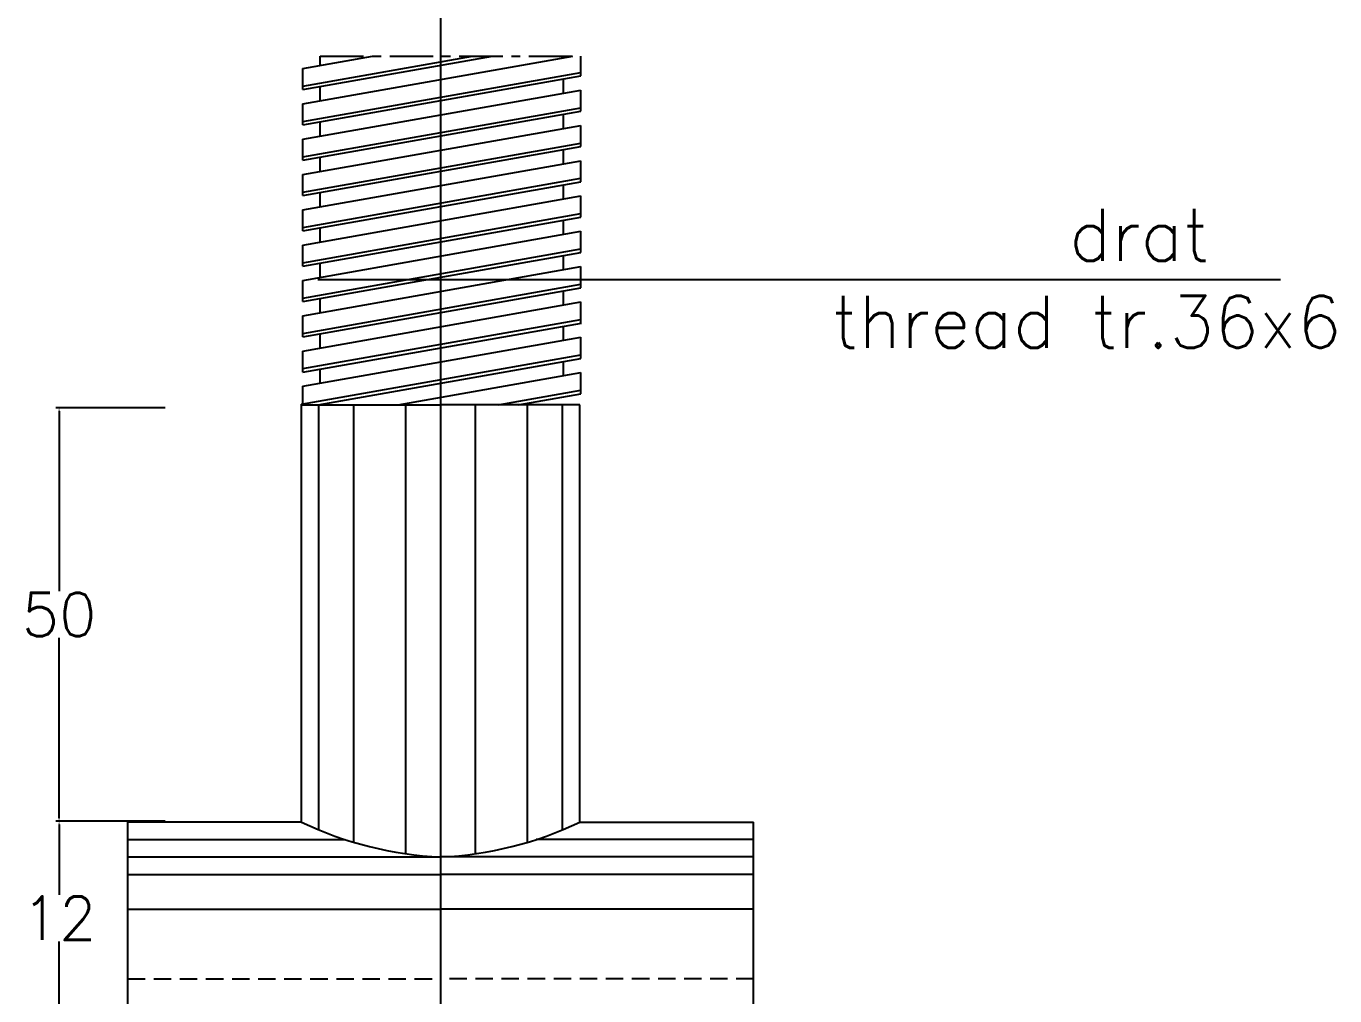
# Model space of a CAD drawing. Header units: metres. Extents: x 444 to 3227, y -3167 to -392.
# Drawn here: x 2580.3 to 2655.5, y -2264.2 to -2208.5 of the extents above; entities that cross this region are included whole.
import ezdxf

# ---------------------------------------------------------------- set-up
doc = ezdxf.new("R2010")
doc.units = ezdxf.units.M
doc.linetypes.add('CENTERX2', pattern=[4, 2.5, -0.5, 0.5, -0.5])
doc.linetypes.add('DASHEDX2', pattern=[1.5, 1, -0.5])
doc.layers.get('DEFPOINTS').update_dxf_attribs({"linetype": 'CONTINUOUS'})
for name, color, linetype in [('BANGUNAN', 7, 'CONTINUOUS'), ('DIMENSI', 7, 'CONTINUOUS'), ('TEX', 7, 'CONTINUOUS')]:
    doc.layers.add(name, color=color, linetype=linetype)
doc.styles.get("Standard").update_dxf_attribs({"font": 'Simplex.shx', "height": 2.5})
doc.dimstyles.get("Standard").update_dxf_attribs({"dimtxt": 0.18, "dimasz": 0.18, "dimexe": 0.18, "dimexo": 0.0625, "dimgap": 0.09, "dimtad": 0, "dimtih": 1, "dimtoh": 1, "dimdec": 4, "dimzin": 0, "dimdsep": 46, "dimtxsty": 'Standard', "dimcen": 0.09, "dimadec": 0, "dimazin": 0, "dimtfac": 1, "dimtdec": 4, "dimtofl": 0, "dimtmove": 0, "dimatfit": 3, "dimfxl": 1, "dimtolj": 1, "dimtzin": 0, "dimarcsym": 0})

# ---------------------------------------------------------------- blocks, each defined once
blk = doc.blocks.new('*D274')
at = {"layer": 'DEFPOINTS', "color": 0}
for p in [(2582.165, -2230.401), (2588.334, -2230.401), (2588.334, -2254.171)]:
    blk.add_point(p, dxfattribs=at)
at = {"layer": 'DIMENSI', "color": 0, "lineweight": -2}
for p, q in [((2588.271, -2230.401), (2581.985, -2230.401)), ((2582.165, -2230.581), (2582.165, -2240.946)), ((2582.165, -2253.991), (2582.165, -2243.626)), ((2588.271, -2254.171), (2581.985, -2254.171))]:
    blk.add_line(p, q, dxfattribs=at)
at = {"layer": 'DIMENSI', "color": 0}
for points in [[(2582.135, -2230.581), (2582.195, -2230.581), (2582.165, -2230.401)], [(2582.135, -2253.991), (2582.195, -2253.991), (2582.165, -2254.171)]]:
    blk.add_solid(points, dxfattribs=at)
at = {"layer": 'DIMENSI', "color": 0, "insert": (2582.165, -2242.286), "char_height": 2.5, "attachment_point": 5}
blk.add_mtext('\\A1;50', dxfattribs=at)
blk = doc.blocks.new('*D268')
at = {"layer": 'DEFPOINTS', "color": 0}
for p in [(2582.165, -2254.171), (2582.165, -2254.171), (2582.165, -2265.322)]:
    blk.add_point(p, dxfattribs=at)
at = {"layer": 'DIMENSI', "color": 0, "lineweight": -2}
for p, q in [((2582.102, -2254.171), (2581.985, -2254.171)), ((2582.165, -2254.351), (2582.165, -2258.407)), ((2582.165, -2265.142), (2582.165, -2261.087)), ((2582.102, -2265.322), (2581.985, -2265.322))]:
    blk.add_line(p, q, dxfattribs=at)
at = {"layer": 'DIMENSI', "color": 0}
for points in [[(2582.135, -2254.351), (2582.195, -2254.351), (2582.165, -2254.171)], [(2582.135, -2265.142), (2582.195, -2265.142), (2582.165, -2265.322)]]:
    blk.add_solid(points, dxfattribs=at)
at = {"layer": 'DIMENSI', "color": 0, "insert": (2582.165, -2259.747), "char_height": 2.5, "attachment_point": 5}
blk.add_mtext('\\A1;12', dxfattribs=at)

msp = doc.modelspace()

# ---------------------------------------------------------------- linework, layer by layer
at = {"layer": 'BANGUNAN', "color": 1}
for q in [(2604.11378, -2200.69867), (2604.11378, -2210.22545)]:
    msp.add_line((2604.11378, -2304.62545), q, dxfattribs=at)
at = {"layer": 'BANGUNAN', "color": 2}
for p, q in [((2596.18167, -2210.88401), (2600.19067, -2210.17712)), ((2596.18167, -2212.10253), (2607.10119, -2210.17712)), ((2596.18167, -2211.89944), (2605.94944, -2210.17712)), ((2596.18167, -2212.91487), (2611.70821, -2210.17712)), ((2597.18167, -2210.70769), (2597.18167, -2210.17712)), ((2612.18167, -2211.31215), (2612.18167, -2210.17712)), ((2596.18167, -2212.10253), (2596.18167, -2210.88401)), ((2596.18167, -2213.93029), (2612.18167, -2211.10906)), ((2596.18167, -2214.13338), (2612.18167, -2211.31215)), ((2596.18167, -2214.94572), (2612.18167, -2212.12449)), ((2597.18167, -2212.73854), (2597.18167, -2211.9262)), ((2611.18167, -2212.30082), (2611.18167, -2211.48847)), ((2612.18167, -2213.343), (2612.18167, -2212.12449)), ((2596.18167, -2214.13338), (2596.18167, -2212.91487)), ((2596.18167, -2215.96115), (2612.18167, -2213.13991)), ((2596.18167, -2216.16423), (2612.18167, -2213.343)), ((2611.18167, -2214.33167), (2611.18167, -2213.51933)), ((2596.18167, -2216.97657), (2612.18167, -2214.15534)), ((2597.18167, -2214.76939), (2597.18167, -2213.95705)), ((2612.18167, -2215.37385), (2612.18167, -2214.15534)), ((2596.18167, -2216.16423), (2596.18167, -2214.94572)), ((2596.18167, -2217.992), (2612.18167, -2215.17077)), ((2596.18167, -2218.19509), (2612.18167, -2215.37385)), ((2611.18167, -2216.36252), (2611.18167, -2215.55018)), ((2596.18167, -2219.00743), (2612.18167, -2216.18619)), ((2597.18167, -2216.80025), (2597.18167, -2215.9879)), ((2612.18167, -2217.40471), (2612.18167, -2216.18619)), ((2596.18167, -2218.19509), (2596.18167, -2216.97657)), ((2596.18167, -2220.02285), (2612.18167, -2217.20162)), ((2596.18167, -2220.22594), (2612.18167, -2217.40471)), ((2597.18167, -2218.8311), (2597.18167, -2218.01876)), ((2611.18167, -2218.39337), (2611.18167, -2217.58103)), ((2596.18167, -2221.03828), (2612.18167, -2218.21705)), ((2612.18167, -2219.43556), (2612.18167, -2218.21705)), ((2596.18167, -2220.22594), (2596.18167, -2219.00743)), ((2596.18167, -2222.05371), (2612.18167, -2219.23247)), ((2596.18167, -2222.25679), (2612.18167, -2219.43556)), ((2611.18167, -2220.42423), (2611.18167, -2219.61189)), ((2596.18167, -2223.06913), (2612.18167, -2220.2479)), ((2597.18167, -2220.86195), (2597.18167, -2220.04961)), ((2612.18167, -2221.46641), (2612.18167, -2220.2479)), ((2596.18167, -2222.25679), (2596.18167, -2221.03828)), ((2596.18167, -2224.08456), (2612.18167, -2221.26333)), ((2596.18167, -2224.28764), (2612.18167, -2221.46641)), ((2611.18167, -2222.45508), (2611.18167, -2221.64274)), ((2596.18167, -2225.09999), (2612.18167, -2222.27875)), ((2597.18167, -2222.89281), (2597.18167, -2222.08046)), ((2612.18167, -2223.49727), (2612.18167, -2222.27875)), ((2596.18167, -2224.28764), (2596.18167, -2223.06913)), ((2596.18167, -2226.11541), (2612.18167, -2223.29418)), ((2596.18167, -2226.3185), (2612.18167, -2223.49727)), ((2597.18167, -2224.92366), (2597.18167, -2224.11132)), ((2611.18167, -2224.48593), (2611.18167, -2223.67359)), ((2596.18167, -2227.13084), (2612.18167, -2224.30961)), ((2612.18167, -2225.52812), (2612.18167, -2224.30961)), ((2596.18167, -2226.3185), (2596.18167, -2225.09999)), ((2596.18167, -2228.14627), (2612.18167, -2225.32503)), ((2596.18167, -2228.34935), (2612.2164, -2225.522)), ((2596.18167, -2229.16169), (2612.18167, -2226.34046)), ((2597.18167, -2226.95451), (2597.18167, -2226.14217)), ((2611.18167, -2226.51679), (2611.18167, -2225.70445)), ((2612.18167, -2227.55897), (2612.18167, -2226.34046)), ((2596.18167, -2228.34935), (2596.18167, -2227.13084)), ((2596.11378, -2230.18909), (2612.18167, -2227.35589)), ((2597.05934, -2230.22545), (2612.18167, -2227.55897)), ((2611.18167, -2228.54764), (2611.18167, -2227.7353)), ((2597.18167, -2228.98537), (2597.18167, -2228.17302)), ((2601.66635, -2230.22545), (2612.18167, -2228.37131)), ((2612.18167, -2229.58983), (2612.18167, -2228.37131)), ((2596.18167, -2230.17712), (2596.18167, -2229.16169)), ((2607.42512, -2230.22545), (2612.18167, -2229.38674)), ((2596.11378, -2254.22545), (2596.11378, -2230.18909)), ((2608.57688, -2230.22545), (2612.18167, -2229.58983)), ((2596.11378, -2230.22545), (2604.11378, -2230.22545)), ((2597.11378, -2254.67036), (2597.11378, -2230.22545)), ((2599.11378, -2255.38028), (2599.11378, -2230.22545)), ((2602.11378, -2256.03813), (2602.11378, -2230.22545)), ((2612.11378, -2230.22545), (2604.11378, -2230.22545)), ((2606.11378, -2256.03813), (2606.11378, -2230.22545)), ((2609.11378, -2255.38028), (2609.11378, -2230.22545)), ((2611.11378, -2254.67036), (2611.11378, -2230.22545)), ((2612.11378, -2254.22545), (2612.11378, -2230.22545)), ((2596.11378, -2254.22545), (2586.11378, -2254.22545)), ((2586.11378, -2298.22545), (2586.11378, -2254.22545)), ((2612.11378, -2254.22545), (2622.11378, -2254.22545)), ((2622.11378, -2298.22545), (2622.11378, -2254.22545)), ((2586.11378, -2255.22545), (2598.61756, -2255.22545)), ((2622.11378, -2255.22545), (2609.60999, -2255.22545)), ((2586.11378, -2256.22545), (2604.11378, -2256.22545)), ((2622.11378, -2256.22545), (2604.11378, -2256.22545)), ((2586.11378, -2257.22545), (2604.11378, -2257.22545)), ((2622.11378, -2257.22545), (2604.11378, -2257.22545)), ((2586.11378, -2259.22545), (2604.11378, -2259.22545)), ((2622.11378, -2259.22545), (2604.11378, -2259.22545))]:
    msp.add_line(p, q, dxfattribs=at)
at = {"layer": 'BANGUNAN', "color": 2, "linetype": 'CENTERX2'}
msp.add_line((2597.18167, -2210.17712), (2612.18167, -2210.17712), dxfattribs=at)
at = {"layer": 'BANGUNAN', "color": 2, "linetype": 'DASHEDX2'}
for p in [(2586.11378, -2263.22545), (2622.11378, -2263.22545)]:
    msp.add_line(p, (2604.11378, -2263.22545), dxfattribs=at)
at = {"layer": 'BANGUNAN', "color": 2}
for centre, start, end in [((2605.04667, -2235.49389), 244.5040012, 267.4235119), ((2603.18089, -2235.49389), 272.5764881, 295.4959988)]:
    msp.add_arc(centre, 20.75254, start, end, dxfattribs=at)
at = {"layer": 'TEX', "color": 2}
msp.add_line((2597.05335, -2223.01821), (2652.42222, -2223.01821), dxfattribs=at)

# ---------------------------------------------------------------- texts
for s, p in [('drat', (2640.25314, -2221.94939)), ('thread tr.36x6', (2626.61154, -2226.94939))]:
    msp.add_text(s, height=3, dxfattribs=at).set_placement(p)

# ---------------------------------------------------------------- dimensions: what is measured, and where the dimension line sits
at = {"layer": 'DIMENSI', "color": 2}
for p1, p2, distance, text, picture, middle in [((2588.33395, -2254.17107), (2588.33395, -2230.40094), 6.16904, '50', '*D274', (2582.16491, -2242.28601)), ((2582.16491, -2265.32249), (2582.16491, -2254.17107), 0, '12', '*D268', (2582.16491, -2259.74678))]:
    dim = msp.add_aligned_dim(p1=p1, p2=p2, distance=distance, text=text, dimstyle='Standard', dxfattribs=at)
    dim.commit()
    dim.dimension.update_dxf_attribs({"geometry": picture, "text_midpoint": middle})

doc.saveas('drawing.dxf')
